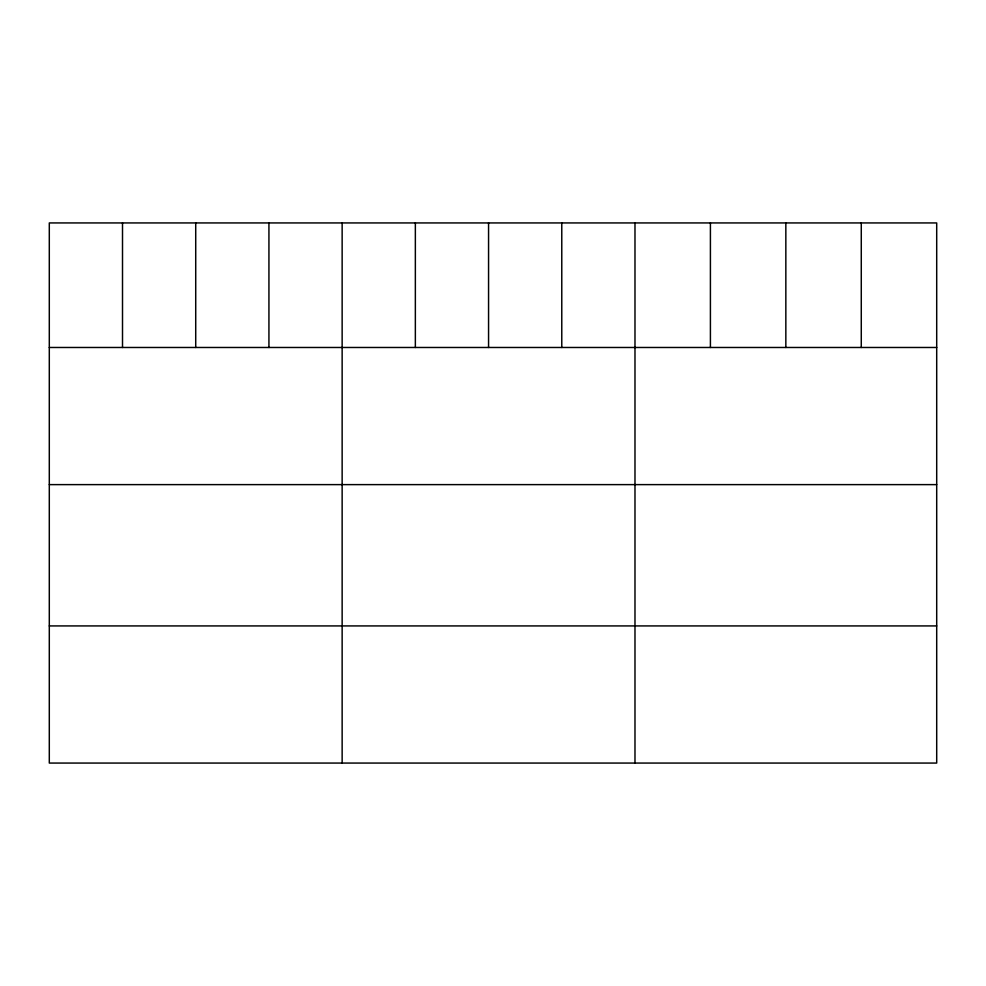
<?xml version="1.0" encoding="UTF-8"?>
<svg xmlns="http://www.w3.org/2000/svg" width="986" height="986" viewBox="0 0 986 986"><rect width="100%" height="100%" fill="white"/><g stroke="black" fill="none" stroke-linecap="round" stroke-linejoin="round"><path stroke-width="1.48" d="M936.7 347.479L936.7 763.065L49.3 763.065L49.3 222.935L936.7 222.935L936.7 347.479L49.3 347.479M49.3 484.619L936.7 484.619M49.3 625.925L936.7 625.925M861.271 222.935L861.271 347.479M785.842 222.935L785.842 347.479M710.413 222.935L710.413 347.479M634.984 222.935L634.984 763.065M561.774 222.935L561.774 347.479M488.563 222.935L488.563 347.479M415.352 222.935L415.352 347.479M342.142 222.935L342.142 763.065M268.931 222.935L268.931 347.479M195.721 222.935L195.721 347.479M122.51 222.935L122.51 347.479"/></g></svg>
